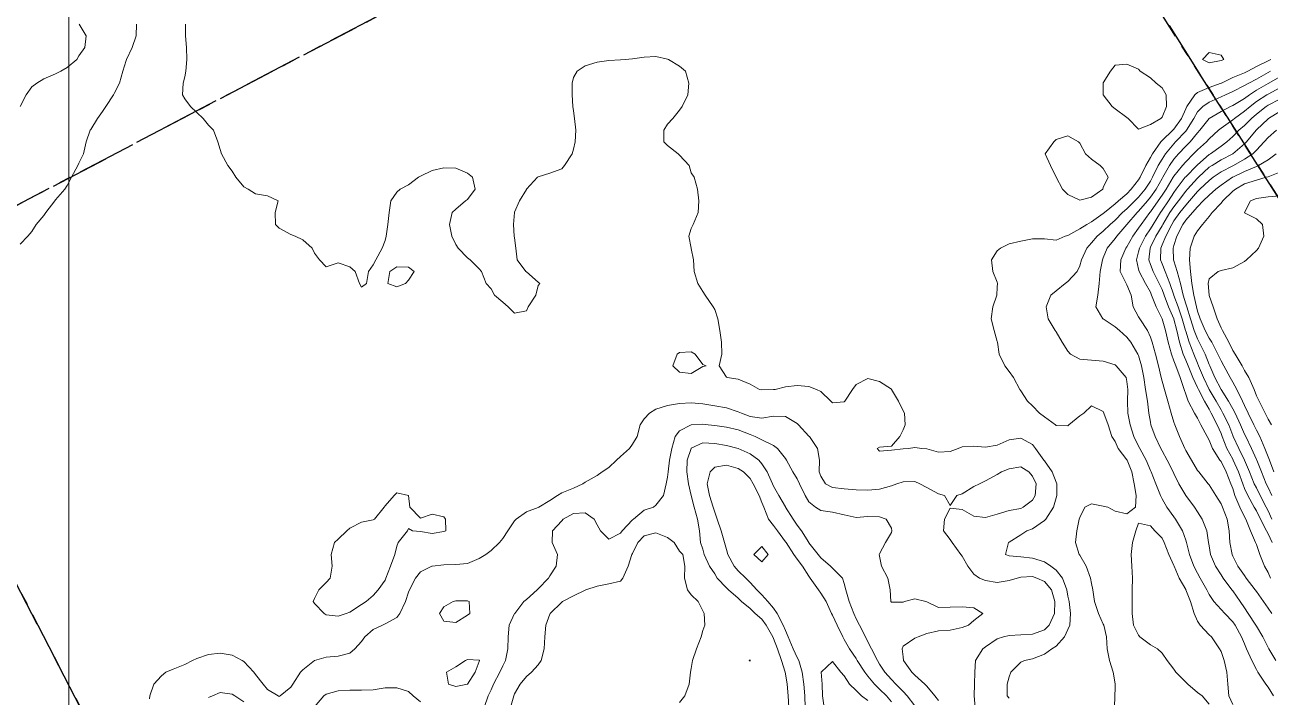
# Model space of a CAD drawing. Header units: centimetres. Extents: x 0 to 642158, y -847 to 649707.
# Drawn here: x 617365 to 617417.8, y 620712.2 to 620740.7 of the extents above; entities that cross this region are included whole.
import ezdxf

# ---------------------------------------------------------------- set-up
doc = ezdxf.new("R2010")
doc.units = ezdxf.units.CM
doc.header["$MEASUREMENT"] = 0
doc.linetypes.add('CENTERX2', pattern=[4, 2.5, -0.5, 0.5, -0.5])
doc.layers.add('MEV_grille', color=254, linetype='Continuous', lineweight=9)
doc.layers.add('WAL_topographie 0.5', color=253, linetype='Continuous', lineweight=20)
doc.layers.add('SPW_parcellaire cadastral', color=7, linetype='CENTERX2', lineweight=25, true_color=0xff0542)

# ---------------------------------------------------------------- blocks, each defined once
blk = doc.blocks.new('*U112')
at = {"layer": 'MEV_grille', "transparency": 33554687}
blk.add_lwpolyline([(0, 1825.476), (0, -1825.476)], dxfattribs=at)
blk = doc.blocks.new('*U113')
at = {"layer": 'MEV_grille', "color": 0, "linetype": 'ByBlock', "lineweight": -2, "transparency": 16777216}
blk.add_blockref('*U112', (2000, 0), dxfattribs=at)

msp = doc.modelspace()

# ---------------------------------------------------------------- linework, layer by layer
at = {"layer": 'SPW_parcellaire cadastral'}
for points in [[(617454.845, 620780.014), (617404.956, 620754.186), (617359.081, 620730.17), (617336.661, 620771.212), (617310.193, 620758.188), (617304.386, 620763.201), (617294.476, 620769.289), (617288.255, 620775.589), (617250.741, 620849.649), (617325.082, 620885.743), (617338.539, 620892.37), (617355.187, 620858.56), (617359.626, 620860.746), (617369.519, 620865.618), (617374.129, 620867.888), (617378.983, 620870.401), (617456.064, 620908.347)], [(617230.744, 620712.405), (617238.37, 620716.158), (617240.745, 620724.014), (617272.508, 620739.643), (617282.123, 620767.668), (617243.448, 620846.11), (617250.741, 620849.649), (617288.255, 620775.589), (617294.476, 620769.289), (617304.386, 620763.201), (617310.193, 620758.188), (617336.661, 620771.212), (617359.081, 620730.17), (617357.925, 620729.905), (617383.852, 620679.762), (617287.666, 620632.245), (617278.015, 620641.677), (617259.392, 620657.765), (617254.096, 620663.041), (617248.455, 620670.977), (617243.126, 620681.472), (617230.744, 620712.405)], [(617404.956, 620754.186), (617454.845, 620780.014), (617546.487, 620840.855), (617597.653, 620762.022), (617447.371, 620685.97), (617443.362, 620692.406), (617418.115, 620733.491), (617404.956, 620754.186)], [(617404.956, 620754.186), (617418.115, 620733.491), (617443.362, 620692.406), (617447.371, 620685.97), (617394.811, 620658.271), (617393.447, 620660.945), (617383.852, 620679.762), (617357.925, 620729.905), (617359.081, 620730.17), (617404.956, 620754.186)]]:
    msp.add_lwpolyline(points, dxfattribs=at)
at = {"layer": 'WAL_topographie 0.5'}
for points in [[(617369.697, 620740.75), (617369.675, 620740.25), (617369.505, 620739.75), (617369.268, 620739.25), (617369.25, 620739.199), (617369.111, 620738.75), (617368.967, 620738.25), (617368.75, 620737.806), (617368.718, 620737.75), (617368.394, 620737.25), (617368.25, 620737.035), (617368.033, 620736.75), (617367.75, 620736.28), (617367.728, 620736.25), (617367.552, 620735.75), (617367.435, 620735.25), (617367.25, 620734.845), (617367.203, 620734.75), (617366.934, 620734.25), (617366.75, 620733.906), (617366.649, 620733.75), (617366.25, 620733.292), (617366.223, 620733.25), (617365.841, 620732.75), (617365.75, 620732.635), (617365.427, 620732.25), (617365.25, 620731.944), (617365.078, 620731.75), (617364.75, 620731.411)], [(617367.263, 620740.75), (617367.554, 620740.25), (617367.492, 620739.75), (617367.25, 620739.396), (617367.153, 620739.25), (617366.75, 620738.907), (617366.485, 620738.75), (617366.25, 620738.645), (617365.75, 620738.432), (617365.464, 620738.25), (617365.25, 620738.09), (617365, 620737.75), (617364.756, 620737.25)], [(617371.767, 620740.75), (617371.771, 620740.25), (617371.815, 620739.75), (617371.832, 620739.25), (617371.794, 620738.75), (617371.75, 620738.509), (617371.675, 620738.25), (617371.642, 620737.75), (617371.75, 620737.577), (617371.98, 620737.25), (617372.25, 620736.997), (617372.529, 620736.75), (617372.75, 620736.468), (617372.957, 620736.25), (617373.152, 620735.75), (617373.25, 620735.425), (617373.304, 620735.25), (617373.571, 620734.75), (617373.75, 620734.509), (617373.908, 620734.25), (617374.25, 620733.844), (617374.433, 620733.75), (617374.75, 620733.544), (617375.25, 620733.458), (617375.713, 620733.25), (617375.587, 620732.75), (617375.598, 620732.25), (617375.75, 620732.091), (617376.25, 620731.823), (617376.425, 620731.75), (617376.75, 620731.602), (617377.147, 620731.25), (617377.25, 620731.028), (617377.458, 620730.75), (617377.75, 620730.458), (617378.25, 620730.615), (617378.75, 620730.458), (617378.977, 620730.25), (617379.162, 620729.75), (617379.25, 620729.592), (617379.464, 620729.75), (617379.55, 620730.25), (617379.75, 620730.536), (617379.85, 620730.75), (617380.122, 620731.25), (617380.25, 620731.573), (617380.289, 620731.75), (617380.372, 620732.25), (617380.419, 620732.75), (617380.496, 620733.25), (617380.75, 620733.622), (617380.893, 620733.75), (617381.25, 620733.934), (617381.672, 620734.25), (617381.75, 620734.3), (617382.25, 620734.536), (617382.75, 620734.652), (617383.25, 620734.633), (617383.75, 620734.424), (617383.962, 620734.25), (617384.078, 620733.75), (617383.75, 620733.308), (617383.669, 620733.25), (617383.25, 620732.899), (617383.105, 620732.75), (617382.981, 620732.25), (617383.079, 620731.75), (617383.25, 620731.397), (617383.35, 620731.25), (617383.75, 620730.833), (617383.861, 620730.75), (617384.25, 620730.361), (617384.337, 620730.25), (617384.547, 620729.75), (617384.75, 620729.516), (617384.902, 620729.25), (617385.25, 620728.95), (617385.482, 620728.75), (617385.75, 620728.487), (617386.25, 620728.579), (617386.33, 620728.75), (617386.649, 620729.25), (617386.75, 620729.655), (617386.815, 620729.75), (617386.75, 620729.794), (617386.25, 620730.234), (617386.226, 620730.25), (617385.865, 620730.75), (617385.805, 620731.25), (617385.75, 620731.679), (617385.738, 620731.75), (617385.7, 620732.25), (617385.74, 620732.75), (617385.75, 620732.767), (617385.963, 620733.25), (617386.25, 620733.726), (617386.262, 620733.75), (617386.724, 620734.25), (617386.75, 620734.275), (617387.25, 620734.419), (617387.75, 620734.603), (617387.87, 620734.75), (617388.193, 620735.25), (617388.25, 620735.444), (617388.319, 620735.75), (617388.344, 620736.25), (617388.291, 620736.75), (617388.25, 620737.066), (617388.225, 620737.25), (617388.201, 620737.75), (617388.199, 620738.25), (617388.25, 620738.479), (617388.403, 620738.75), (617388.75, 620738.981), (617389.25, 620739.13), (617389.75, 620739.208), (617390.25, 620739.236), (617390.45, 620739.25), (617390.75, 620739.273), (617391.25, 620739.347), (617391.75, 620739.374), (617392.25, 620739.263), (617392.281, 620739.25), (617392.75, 620738.971), (617393.002, 620738.75), (617393.147, 620738.25), (617393.104, 620737.75), (617392.868, 620737.25), (617392.75, 620737.103), (617392.472, 620736.75), (617392.25, 620736.497), (617392.091, 620736.25), (617392.089, 620735.75), (617392.25, 620735.604), (617392.691, 620735.25), (617392.75, 620735.189), (617393.158, 620734.75), (617393.25, 620734.441), (617393.37, 620734.25), (617393.524, 620733.75), (617393.577, 620733.25), (617393.541, 620732.75), (617393.332, 620732.25), (617393.25, 620732.083), (617393.152, 620731.75), (617393.247, 620731.25), (617393.25, 620731.224), (617393.351, 620730.75), (617393.369, 620730.25), (617393.525, 620729.75), (617393.75, 620729.412), (617393.848, 620729.25), (617394.183, 620728.75), (617394.25, 620728.647), (617394.384, 620728.25), (617394.469, 620727.75), (617394.536, 620727.25), (617394.545, 620726.75), (617394.436, 620726.25), (617394.75, 620725.772), (617394.776, 620725.75), (617395.25, 620725.68), (617395.75, 620725.477), (617396.15, 620725.25), (617396.25, 620725.229), (617396.75, 620725.242), (617396.814, 620725.25), (617397.25, 620725.354), (617397.75, 620725.414), (617398.25, 620725.37), (617398.566, 620725.25), (617398.75, 620725.161), (617399.183, 620724.75), (617399.25, 620724.681), (617399.75, 620724.719), (617399.767, 620724.75), (617400.097, 620725.25), (617400.25, 620725.458), (617400.75, 620725.718), (617401.25, 620725.587), (617401.75, 620725.256), (617401.754, 620725.25), (617402.058, 620724.75), (617402.25, 620724.349), (617402.302, 620724.25), (617402.342, 620723.75), (617402.25, 620723.537), (617402.103, 620723.25), (617401.75, 620722.844), (617401.25, 620722.795), (617401.144, 620722.75), (617401.25, 620722.635), (617401.75, 620722.677), (617402.25, 620722.736), (617402.477, 620722.75), (617402.75, 620722.791), (617403.05, 620722.75), (617403.25, 620722.737), (617403.75, 620722.582), (617404.25, 620722.617), (617404.587, 620722.75), (617404.75, 620722.81), (617405.25, 620722.847), (617405.75, 620722.808), (617406.25, 620722.889), (617406.75, 620723.113), (617407.25, 620723.183), (617407.75, 620722.92), (617407.872, 620722.75), (617408.227, 620722.25), (617408.25, 620722.221), (617408.586, 620721.75), (617408.75, 620721.323), (617408.783, 620721.25), (617408.781, 620720.75), (617408.75, 620720.645), (617408.636, 620720.25), (617408.308, 620719.75), (617408.25, 620719.683), (617407.75, 620719.342), (617407.498, 620719.25), (617407.25, 620719.086), (617406.75, 620718.764), (617406.726, 620718.75), (617406.602, 620718.25), (617406.75, 620718.196), (617407.25, 620718.147), (617407.75, 620718.091), (617408.25, 620717.943), (617408.519, 620717.75), (617408.75, 620717.589), (617409.013, 620717.25), (617409.201, 620716.75), (617409.25, 620716.481), (617409.301, 620716.25), (617409.362, 620715.75), (617409.324, 620715.25), (617409.25, 620715.067), (617409.105, 620714.75), (617408.75, 620714.364), (617408.565, 620714.25), (617408.25, 620714.019), (617407.75, 620713.827), (617407.398, 620713.75), (617407.25, 620713.674), (617406.823, 620713.25), (617406.75, 620713.059), (617406.664, 620712.75), (617406.672, 620712.25), (617406.75, 620712.154)], [(617417.87, 620739.25), (617417.75, 620739.195), (617417.25, 620738.954), (617416.883, 620738.75), (617416.75, 620738.686), (617416.25, 620738.481), (617415.764, 620738.25), (617415.75, 620738.243), (617415.25, 620738.057), (617414.75, 620737.845), (617414.643, 620737.75), (617414.293, 620737.25), (617414.25, 620737.161), (617414.065, 620736.75), (617413.75, 620736.298), (617413.702, 620736.25), (617413.25, 620735.812), (617413.187, 620735.75), (617412.834, 620735.25), (617412.75, 620735.086), (617412.553, 620734.75), (617412.317, 620734.25), (617412.25, 620734.142), (617411.941, 620733.75), (617411.75, 620733.555), (617411.402, 620733.25), (617411.25, 620733.121), (617410.797, 620732.75), (617410.75, 620732.708), (617410.25, 620732.356), (617410.046, 620732.25), (617409.75, 620732.064), (617409.25, 620731.781), (617409.133, 620731.75), (617408.75, 620731.586), (617408.25, 620731.635), (617407.75, 620731.646), (617407.25, 620731.545), (617406.75, 620731.424), (617406.386, 620731.25), (617406.25, 620731.125), (617406.005, 620730.75), (617406.056, 620730.25), (617406.25, 620729.794), (617406.259, 620729.75), (617406.25, 620729.583), (617406.227, 620729.25), (617406.059, 620728.75), (617405.989, 620728.25), (617406.118, 620727.75), (617406.25, 620727.278), (617406.255, 620727.25), (617406.333, 620726.75), (617406.574, 620726.25), (617406.75, 620726.014), (617406.935, 620725.75), (617407.208, 620725.25), (617407.25, 620725.185), (617407.531, 620724.75), (617407.75, 620724.561), (617408.047, 620724.25), (617408.25, 620724.094), (617408.714, 620723.75), (617408.75, 620723.714), (617409.25, 620723.706), (617409.287, 620723.75), (617409.75, 620724.135), (617409.929, 620724.25), (617410.25, 620724.552), (617410.75, 620724.318), (617410.769, 620724.25), (617410.954, 620723.75), (617411.115, 620723.25), (617411.25, 620723.041), (617411.375, 620722.75), (617411.75, 620722.269), (617411.761, 620722.25), (617411.961, 620721.75), (617412.068, 620721.25), (617412.146, 620720.75), (617412.121, 620720.25), (617411.75, 620719.966), (617411.25, 620720.085), (617410.948, 620720.25), (617410.75, 620720.294), (617410.25, 620720.395), (617409.973, 620720.25), (617409.75, 620719.821), (617409.732, 620719.75), (617409.628, 620719.25), (617409.571, 620718.75), (617409.732, 620718.25), (617409.75, 620718.217), (617410.023, 620717.75), (617410.212, 620717.25), (617410.25, 620717.021), (617410.312, 620716.75), (617410.377, 620716.25), (617410.541, 620715.75), (617410.75, 620715.291), (617410.769, 620715.25), (617410.892, 620714.75), (617410.916, 620714.25), (617411.018, 620713.75), (617411.17, 620713.25), (617411.25, 620712.764), (617411.253, 620712.75), (617411.25, 620712.583), (617411.245, 620712.25), (617411.22, 620711.75)], [(617415.868, 620739.25), (617415.75, 620739.199), (617415.25, 620739.101), (617414.962, 620739.25), (617415.25, 620739.546), (617415.75, 620739.431), (617415.868, 620739.25)], [(617417.849, 620738.75), (617417.75, 620738.696), (617417.25, 620738.42), (617416.932, 620738.25), (617416.75, 620738.142), (617416.25, 620737.891), (617415.937, 620737.75), (617415.75, 620737.663), (617415.25, 620737.433), (617414.982, 620737.25), (617414.75, 620737.025), (617414.592, 620736.75), (617414.285, 620736.25), (617414.25, 620736.208), (617413.822, 620735.75), (617413.75, 620735.675), (617413.396, 620735.25), (617413.25, 620735.025), (617413.087, 620734.75), (617412.839, 620734.25), (617412.75, 620734.089), (617412.531, 620733.75), (617412.25, 620733.41), (617412.092, 620733.25), (617411.75, 620732.915), (617411.559, 620732.75), (617411.25, 620732.434), (617411.048, 620732.25), (617410.75, 620731.964), (617410.485, 620731.75), (617410.25, 620731.473), (617410.047, 620731.25), (617409.831, 620730.75), (617409.75, 620730.498), (617409.635, 620730.25), (617409.25, 620729.831), (617409.133, 620729.75), (617408.75, 620729.44), (617408.523, 620729.25), (617408.331, 620728.75), (617408.412, 620728.25), (617408.711, 620727.75), (617408.75, 620727.694), (617409.003, 620727.25), (617409.25, 620726.872), (617409.359, 620726.75), (617409.75, 620726.536), (617410.25, 620726.495), (617410.75, 620726.448), (617411.25, 620726.292), (617411.303, 620726.25), (617411.717, 620725.75), (617411.75, 620725.581), (617411.787, 620725.25), (617411.774, 620724.75), (617411.79, 620724.25), (617411.891, 620723.75), (617412.044, 620723.25), (617412.25, 620722.84), (617412.299, 620722.75), (617412.57, 620722.25), (617412.75, 620721.807), (617412.777, 620721.75), (617412.981, 620721.25), (617413.175, 620720.75), (617413.25, 620720.605), (617413.454, 620720.25), (617413.75, 620719.848), (617413.821, 620719.75), (617414.112, 620719.25), (617414.25, 620718.849), (617414.285, 620718.75), (617414.416, 620718.25), (617414.597, 620717.75), (617414.75, 620717.451), (617414.866, 620717.25), (617415.154, 620716.75), (617415.25, 620716.545), (617415.439, 620716.25), (617415.75, 620715.916), (617415.906, 620715.75), (617416.25, 620715.398), (617416.352, 620715.25), (617416.623, 620714.75), (617416.75, 620714.456), (617416.838, 620714.25), (617417.057, 620713.75), (617417.25, 620713.376), (617417.318, 620713.25), (617417.647, 620712.75), (617417.75, 620712.622), (617417.981, 620712.25)], [(617413.199, 620736.75), (617412.75, 620736.495), (617412.25, 620736.295), (617411.8, 620736.75), (617411.75, 620736.789), (617411.25, 620737.159), (617411.121, 620737.25), (617410.75, 620737.75), (617410.75, 620737.75), (617410.748, 620738.25), (617410.75, 620738.26), (617411.06, 620738.75), (617411.25, 620739.004), (617411.75, 620739.048), (617412.25, 620738.842), (617412.32, 620738.75), (617412.75, 620738.467), (617412.993, 620738.25), (617413.25, 620738.051), (617413.422, 620737.75), (617413.432, 620737.25), (617413.25, 620736.802), (617413.199, 620736.75)], [(617418.25, 620738.509), (617417.778, 620738.25), (617417.75, 620738.235), (617417.25, 620737.941), (617416.953, 620737.75), (617416.75, 620737.598), (617416.25, 620737.292), (617416.159, 620737.25), (617415.75, 620737.048), (617415.25, 620736.751), (617415.249, 620736.75), (617414.852, 620736.25), (617414.75, 620736.136), (617414.436, 620735.75), (617414.25, 620735.564), (617413.951, 620735.25), (617413.75, 620735.016), (617413.568, 620734.75), (617413.276, 620734.25), (617413.25, 620734.205), (617412.994, 620733.75), (617412.75, 620733.402), (617412.624, 620733.25), (617412.25, 620732.811), (617412.188, 620732.75), (617411.75, 620732.253), (617411.747, 620732.25), (617411.321, 620731.75), (617411.25, 620731.654), (617410.919, 620731.25), (617410.75, 620730.835), (617410.715, 620730.75), (617410.619, 620730.25), (617410.571, 620729.75), (617410.522, 620729.25), (617410.438, 620728.75), (617410.73, 620728.25), (617410.75, 620728.239), (617411.25, 620727.912), (617411.434, 620727.75), (617411.75, 620727.465), (617411.918, 620727.25), (617412.22, 620726.75), (617412.25, 620726.684), (617412.378, 620726.25), (617412.466, 620725.75), (617412.545, 620725.25), (617412.622, 620724.75), (617412.682, 620724.25), (617412.75, 620723.864), (617412.771, 620723.75), (617412.957, 620723.25), (617413.197, 620722.75), (617413.25, 620722.651), (617413.463, 620722.25), (617413.72, 620721.75), (617413.75, 620721.682), (617413.956, 620721.25), (617414.249, 620720.75), (617414.25, 620720.748), (617414.622, 620720.25), (617414.75, 620720.055), (617414.955, 620719.75), (617415.152, 620719.25), (617415.225, 620718.75), (617415.25, 620718.613), (617415.309, 620718.25), (617415.511, 620717.75), (617415.75, 620717.381), (617415.837, 620717.25), (617416.216, 620716.75), (617416.25, 620716.707), (617416.57, 620716.25), (617416.75, 620715.988), (617416.907, 620715.75), (617417.226, 620715.25), (617417.25, 620715.206), (617417.52, 620714.75), (617417.75, 620714.307), (617417.783, 620714.25), (617418.072, 620713.75)], [(617418.25, 620738.041), (617417.75, 620737.782), (617417.697, 620737.75), (617417.25, 620737.459), (617416.981, 620737.25), (617416.75, 620737.05), (617416.316, 620736.75), (617416.25, 620736.694), (617415.75, 620736.34), (617415.642, 620736.25), (617415.25, 620735.885), (617415.13, 620735.75), (617414.75, 620735.415), (617414.585, 620735.25), (617414.25, 620734.91), (617414.111, 620734.75), (617413.75, 620734.301), (617413.719, 620734.25), (617413.419, 620733.75), (617413.25, 620733.492), (617413.083, 620733.25), (617412.75, 620732.778), (617412.726, 620732.75), (617412.358, 620732.25), (617412.25, 620732.087), (617412.003, 620731.75), (617411.75, 620731.307), (617411.708, 620731.25), (617411.489, 620730.75), (617411.474, 620730.25), (617411.721, 620729.75), (617411.75, 620729.691), (617411.933, 620729.25), (617412.023, 620728.75), (617412.25, 620728.337), (617412.296, 620728.25), (617412.623, 620727.75), (617412.75, 620727.469), (617412.826, 620727.25), (617412.967, 620726.75), (617413.091, 620726.25), (617413.21, 620725.75), (617413.25, 620725.601), (617413.35, 620725.25), (617413.485, 620724.75), (617413.627, 620724.25), (617413.75, 620723.861), (617413.792, 620723.75), (617413.99, 620723.25), (617414.21, 620722.75), (617414.25, 620722.664), (617414.492, 620722.25), (617414.75, 620721.815), (617414.805, 620721.75), (617415.209, 620721.25), (617415.25, 620721.2), (617415.529, 620720.75), (617415.75, 620720.401), (617415.813, 620720.25), (617416.006, 620719.75), (617416.092, 620719.25), (617416.126, 620718.75), (617416.222, 620718.25), (617416.25, 620718.184), (617416.466, 620717.75), (617416.75, 620717.352), (617416.825, 620717.25), (617417.202, 620716.75), (617417.25, 620716.677), (617417.55, 620716.25), (617417.75, 620715.966), (617417.907, 620715.75)], [(617418.25, 620737.562), (617417.75, 620737.308), (617417.662, 620737.25), (617417.25, 620736.933), (617417.038, 620736.75), (617416.75, 620736.451), (617416.513, 620736.25), (617416.25, 620735.975), (617416.003, 620735.75), (617415.75, 620735.568), (617415.301, 620735.25), (617415.25, 620735.22), (617414.75, 620734.784), (617414.716, 620734.75), (617414.25, 620734.27), (617414.234, 620734.25), (617413.851, 620733.75), (617413.75, 620733.608), (617413.517, 620733.25), (617413.25, 620732.856), (617413.175, 620732.75), (617412.867, 620732.25), (617412.75, 620732.057), (617412.536, 620731.75), (617412.283, 620731.25), (617412.25, 620731.083), (617412.16, 620730.75), (617412.25, 620730.353), (617412.273, 620730.25), (617412.548, 620729.75), (617412.75, 620729.376), (617412.804, 620729.25), (617412.995, 620728.75), (617413.248, 620728.25), (617413.25, 620728.245), (617413.391, 620727.75), (617413.503, 620727.25), (617413.64, 620726.75), (617413.75, 620726.467), (617413.824, 620726.25), (617414.008, 620725.75), (617414.18, 620725.25), (617414.25, 620725.045), (617414.357, 620724.75), (617414.621, 620724.25), (617414.75, 620724.034), (617414.891, 620723.75), (617415.168, 620723.25), (617415.25, 620723.105), (617415.385, 620722.75), (617415.704, 620722.25), (617415.75, 620722.188), (617415.963, 620721.75), (617416.17, 620721.25), (617416.25, 620721.045), (617416.342, 620720.75), (617416.556, 620720.25), (617416.75, 620719.846), (617416.798, 620719.75), (617417.005, 620719.25), (617417.218, 620718.75), (617417.25, 620718.671), (617417.392, 620718.25), (617417.603, 620717.75), (617417.75, 620717.489), (617417.847, 620717.25)], [(617418.25, 620737.039), (617417.768, 620736.75), (617417.75, 620736.736), (617417.25, 620736.264), (617417.237, 620736.25), (617416.837, 620735.75), (617416.75, 620735.664), (617416.253, 620735.25), (617416.25, 620735.248), (617415.75, 620734.986), (617415.367, 620734.75), (617415.25, 620734.674), (617414.789, 620734.25), (617414.75, 620734.213), (617414.324, 620733.75), (617414.25, 620733.663), (617413.949, 620733.25), (617413.75, 620732.992), (617413.581, 620732.75), (617413.281, 620732.25), (617413.25, 620732.193), (617412.983, 620731.75), (617412.75, 620731.281), (617412.734, 620731.25), (617412.678, 620730.75), (617412.75, 620730.551), (617412.864, 620730.25), (617413.126, 620729.75), (617413.25, 620729.485), (617413.336, 620729.25), (617413.525, 620728.75), (617413.746, 620728.25), (617413.75, 620728.237), (617413.873, 620727.75), (617413.983, 620727.25), (617414.139, 620726.75), (617414.25, 620726.498), (617414.353, 620726.25), (617414.552, 620725.75), (617414.75, 620725.333), (617414.788, 620725.25), (617415.052, 620724.75), (617415.25, 620724.412), (617415.335, 620724.25), (617415.583, 620723.75), (617415.75, 620723.383), (617415.801, 620723.25), (617416, 620722.75), (617416.25, 620722.289), (617416.27, 620722.25), (617416.489, 620721.75), (617416.67, 620721.25), (617416.75, 620721.054), (617416.887, 620720.75), (617417.162, 620720.25), (617417.25, 620720.098), (617417.426, 620719.75), (617417.686, 620719.25), (617417.75, 620719.129), (617417.916, 620718.75)], [(617410.724, 620733.75), (617410.25, 620733.414), (617409.75, 620733.28), (617409.25, 620733.516), (617409.021, 620733.75), (617408.75, 620734.25), (617408.75, 620734.25), (617408.509, 620734.75), (617408.275, 620735.25), (617408.648, 620735.75), (617408.75, 620735.85), (617409.25, 620736.011), (617409.7, 620735.75), (617409.75, 620735.703), (617409.994, 620735.25), (617410.25, 620735.017), (617410.617, 620734.75), (617410.75, 620734.619), (617410.964, 620734.25), (617410.75, 620733.821), (617410.724, 620733.75)], [(617418.103, 620736.25), (617417.75, 620735.937), (617417.589, 620735.75), (617417.25, 620735.398), (617417.099, 620735.25), (617416.75, 620735.023), (617416.283, 620734.75), (617416.25, 620734.733), (617415.75, 620734.476), (617415.417, 620734.25), (617415.25, 620734.119), (617414.857, 620733.75), (617414.75, 620733.646), (617414.413, 620733.25), (617414.25, 620733.067), (617414.006, 620732.75), (617413.75, 620732.404), (617413.655, 620732.25), (617413.405, 620731.75), (617413.25, 620731.387), (617413.188, 620731.25), (617413.179, 620730.75), (617413.25, 620730.575), (617413.382, 620730.25), (617413.583, 620729.75), (617413.744, 620729.25), (617413.75, 620729.236), (617413.924, 620728.75), (617414.098, 620728.25), (617414.241, 620727.75), (617414.25, 620727.718), (617414.395, 620727.25), (617414.59, 620726.75), (617414.75, 620726.362), (617414.799, 620726.25), (617415, 620725.75), (617415.247, 620725.25), (617415.25, 620725.245), (617415.549, 620724.75), (617415.75, 620724.385), (617415.831, 620724.25), (617416.079, 620723.75), (617416.25, 620723.302), (617416.272, 620723.25), (617416.51, 620722.75), (617416.75, 620722.254), (617416.752, 620722.25), (617416.965, 620721.75), (617417.164, 620721.25), (617417.25, 620721.071), (617417.408, 620720.75), (617417.672, 620720.25), (617417.75, 620720.1), (617417.907, 620719.75)], [(617418.099, 620735.25), (617417.75, 620734.991), (617417.337, 620734.75), (617417.25, 620734.715), (617416.75, 620734.502), (617416.25, 620734.261), (617416.231, 620734.25), (617415.75, 620733.917), (617415.536, 620733.75), (617415.25, 620733.494), (617414.997, 620733.25), (617414.75, 620732.997), (617414.534, 620732.75), (617414.25, 620732.43), (617414.123, 620732.25), (617413.87, 620731.75), (617413.75, 620731.358), (617413.72, 620731.25), (617413.737, 620730.75), (617413.75, 620730.709), (617413.89, 620730.25), (617414.026, 620729.75), (617414.142, 620729.25), (617414.25, 620728.885), (617414.292, 620728.75), (617414.458, 620728.25), (617414.616, 620727.75), (617414.75, 620727.397), (617414.826, 620727.25), (617415.074, 620726.75), (617415.25, 620726.304), (617415.275, 620726.25), (617415.492, 620725.75), (617415.75, 620725.253), (617415.752, 620725.25), (617416.072, 620724.75), (617416.25, 620724.428), (617416.344, 620724.25), (617416.579, 620723.75), (617416.75, 620723.347), (617416.797, 620723.25), (617417.04, 620722.75), (617417.25, 620722.282), (617417.264, 620722.25), (617417.47, 620721.75), (617417.673, 620721.25), (617417.75, 620721.091), (617417.905, 620720.75)], [(617418.25, 620734.472), (617417.75, 620734.274), (617417.669, 620734.25), (617417.25, 620734.135), (617416.75, 620733.969), (617416.358, 620733.75), (617416.25, 620733.657), (617415.825, 620733.25), (617415.75, 620733.155), (617415.372, 620732.75), (617415.25, 620732.591), (617414.962, 620732.25), (617414.75, 620731.973), (617414.611, 620731.75), (617414.439, 620731.25), (617414.409, 620730.75), (617414.451, 620730.25), (617414.507, 620729.75), (617414.59, 620729.25), (617414.704, 620728.75), (617414.75, 620728.572), (617414.863, 620728.25), (617415.081, 620727.75), (617415.25, 620727.42), (617415.354, 620727.25), (617415.62, 620726.75), (617415.75, 620726.469), (617415.872, 620726.25), (617416.138, 620725.75), (617416.25, 620725.554), (617416.415, 620725.25), (617416.662, 620724.75), (617416.75, 620724.565), (617416.899, 620724.25), (617417.142, 620723.75), (617417.25, 620723.525), (617417.394, 620723.25), (617417.608, 620722.75), (617417.75, 620722.39), (617417.811, 620722.25), (617417.996, 620721.75)], [(617418.25, 620733.457), (617417.75, 620733.426), (617417.25, 620733.357), (617416.995, 620733.25), (617416.75, 620732.756), (617416.748, 620732.75), (617416.75, 620732.746), (617417.25, 620732.488), (617417.508, 620732.25), (617417.562, 620731.75), (617417.34, 620731.25), (617417.25, 620731.145), (617416.836, 620730.75), (617416.75, 620730.683), (617416.25, 620730.405), (617415.75, 620730.293), (617415.634, 620730.25), (617415.25, 620729.949), (617415.21, 620729.75), (617415.248, 620729.25), (617415.25, 620729.239), (617415.418, 620728.75), (617415.586, 620728.25), (617415.75, 620727.861), (617415.81, 620727.75), (617416.085, 620727.25), (617416.25, 620726.907), (617416.352, 620726.75), (617416.648, 620726.25), (617416.75, 620726.05), (617416.937, 620725.75), (617417.153, 620725.25), (617417.25, 620724.974), (617417.369, 620724.75), (617417.623, 620724.25), (617417.75, 620723.988), (617417.899, 620723.75)], [(617380.75, 620729.61), (617381.115, 620729.75), (617381.25, 620729.885), (617381.482, 620730.25), (617381.25, 620730.444), (617380.75, 620730.456), (617380.453, 620730.25), (617380.37, 620729.75), (617380.75, 620729.61)], [(617393.75, 620726.218), (617393.889, 620726.25), (617393.75, 620726.308), (617393.417, 620726.75), (617393.25, 620726.85), (617392.75, 620726.822), (617392.652, 620726.75), (617392.468, 620726.25), (617392.75, 620725.976), (617393.25, 620725.926), (617393.75, 620726.218)], [(617370.25, 620712.125), (617370.257, 620712.25), (617370.429, 620712.75), (617370.75, 620713.099), (617370.944, 620713.25), (617371.25, 620713.388), (617371.75, 620713.584), (617372.077, 620713.75), (617372.25, 620713.83), (617372.75, 620714.011), (617373.25, 620714.066), (617373.75, 620713.98), (617374.173, 620713.75), (617374.25, 620713.704), (617374.679, 620713.25), (617374.75, 620713.16), (617375.069, 620712.75), (617375.25, 620712.523), (617375.703, 620712.25), (617375.75, 620712.219), (617375.796, 620712.25), (617376.25, 620712.617), (617376.328, 620712.75), (617376.657, 620713.25), (617376.75, 620713.358), (617377.25, 620713.748), (617377.255, 620713.75), (617377.75, 620713.892), (617378.25, 620713.936), (617378.75, 620714.061), (617378.966, 620714.25), (617379.25, 620714.556), (617379.395, 620714.75), (617379.75, 620715.063), (617380.143, 620715.25), (617380.25, 620715.303), (617380.75, 620715.576), (617380.875, 620715.75), (617381.111, 620716.25), (617381.25, 620716.654), (617381.287, 620716.75), (617381.541, 620717.25), (617381.75, 620717.51), (617382.234, 620717.75), (617382.25, 620717.755), (617382.75, 620717.816), (617383.25, 620717.818), (617383.75, 620717.861), (617384.25, 620718.075), (617384.535, 620718.25), (617384.75, 620718.422), (617385.106, 620718.75), (617385.25, 620718.927), (617385.458, 620719.25), (617385.75, 620719.681), (617385.816, 620719.75), (617386.25, 620720.052), (617386.75, 620720.235), (617386.776, 620720.25), (617387.25, 620720.545), (617387.569, 620720.75), (617387.75, 620720.866), (617388.25, 620721.068), (617388.651, 620721.25), (617388.75, 620721.312), (617389.25, 620721.605), (617389.469, 620721.75), (617389.75, 620721.945), (617390.078, 620722.25), (617390.25, 620722.412), (617390.63, 620722.75), (617390.75, 620722.93), (617390.952, 620723.25), (617391.08, 620723.75), (617391.25, 620724.002), (617391.477, 620724.25), (617391.75, 620724.419), (617392.25, 620724.572), (617392.75, 620724.651), (617393.25, 620724.687), (617393.75, 620724.641), (617394.25, 620724.56), (617394.75, 620724.473), (617395.25, 620724.307), (617395.38, 620724.25), (617395.75, 620724.108), (617396.25, 620724.034), (617396.75, 620724.11), (617397.25, 620724.097), (617397.75, 620723.802), (617397.808, 620723.75), (617398.25, 620723.274), (617398.272, 620723.25), (617398.607, 620722.75), (617398.699, 620722.25), (617398.69, 620721.75), (617398.75, 620721.577), (617398.951, 620721.25), (617399.25, 620721.087), (617399.75, 620721.027), (617400.25, 620720.992), (617400.75, 620720.975), (617401.25, 620721.018), (617401.75, 620721.164), (617401.989, 620721.25), (617402.25, 620721.334), (617402.75, 620721.338), (617402.966, 620721.25), (617403.25, 620721.092), (617403.75, 620720.823), (617404.011, 620720.75), (617404.25, 620720.327), (617404.525, 620720.75), (617404.75, 620720.823), (617405.25, 620721.129), (617405.492, 620721.25), (617405.75, 620721.374), (617406.25, 620721.637), (617406.424, 620721.75), (617406.75, 620721.885), (617407.25, 620721.971), (617407.593, 620721.75), (617407.75, 620721.574), (617407.895, 620721.25), (617407.863, 620720.75), (617407.75, 620720.55), (617407.352, 620720.25), (617407.25, 620720.206), (617406.75, 620720.111), (617406.25, 620719.961), (617405.75, 620719.812), (617405.25, 620719.874), (617404.75, 620720.159), (617404.25, 620720.219), (617404.011, 620719.75), (617403.961, 620719.25), (617404.25, 620718.889), (617404.338, 620718.75), (617404.705, 620718.25), (617404.75, 620718.175), (617405, 620717.75), (617405.25, 620717.414), (617405.486, 620717.25), (617405.75, 620717.144), (617406.25, 620717.057), (617406.75, 620717.14), (617407.095, 620717.25), (617407.25, 620717.293), (617407.75, 620717.312), (617407.933, 620717.25), (617408.25, 620717.107), (617408.546, 620716.75), (617408.693, 620716.25), (617408.677, 620715.75), (617408.449, 620715.25), (617408.25, 620715.054), (617407.75, 620714.875), (617407.25, 620714.837), (617406.75, 620714.806), (617406.515, 620714.75), (617406.25, 620714.665), (617405.75, 620714.333), (617405.635, 620714.25), (617405.319, 620713.75), (617405.3, 620713.25), (617405.286, 620712.75), (617405.27, 620712.25), (617405.306, 620711.75)], [(617384.458, 620711.75), (617384.631, 620712.25), (617384.75, 620712.508), (617384.852, 620712.75), (617385.121, 620713.25), (617385.25, 620713.523), (617385.37, 620713.75), (617385.469, 620714.25), (617385.474, 620714.75), (617385.522, 620715.25), (617385.75, 620715.743), (617385.753, 620715.75), (617386.145, 620716.25), (617386.25, 620716.341), (617386.707, 620716.75), (617386.75, 620716.793), (617387.192, 620717.25), (617387.25, 620717.344), (617387.518, 620717.75), (617387.572, 620718.25), (617387.344, 620718.75), (617387.361, 620719.25), (617387.75, 620719.681), (617387.815, 620719.75), (617388.25, 620719.98), (617388.75, 620720.019), (617389.122, 620719.75), (617389.25, 620719.507), (617389.404, 620719.25), (617389.75, 620718.898), (617390.25, 620719.155), (617390.324, 620719.25), (617390.75, 620719.717), (617390.798, 620719.75), (617391.25, 620720.133), (617391.642, 620720.25), (617391.75, 620720.344), (617392.069, 620720.75), (617392.193, 620721.25), (617392.25, 620721.524), (617392.265, 620721.75), (617392.329, 620722.25), (617392.421, 620722.75), (617392.574, 620723.25), (617392.75, 620723.495), (617393.25, 620723.75), (617393.25, 620723.75), (617393.75, 620723.777), (617393.967, 620723.75), (617394.25, 620723.717), (617394.75, 620723.648), (617395.25, 620723.532), (617395.75, 620723.334), (617395.968, 620723.25), (617396.25, 620723.117), (617396.75, 620722.875), (617396.919, 620722.75), (617397.25, 620722.323), (617397.291, 620722.25), (617397.569, 620721.75), (617397.75, 620721.458), (617397.851, 620721.25), (617398.092, 620720.75), (617398.25, 620720.482), (617398.529, 620720.25), (617398.75, 620720.113), (617399.25, 620720.048), (617399.75, 620719.926), (617400.25, 620719.821), (617400.75, 620719.863), (617401.25, 620719.851), (617401.531, 620719.75), (617401.75, 620719.359), (617401.776, 620719.25), (617401.75, 620719.186), (617401.505, 620718.75), (617401.25, 620718.278), (617401.238, 620718.25), (617401.25, 620718.175), (617401.327, 620717.75), (617401.599, 620717.25), (617401.705, 620716.75), (617401.731, 620716.25), (617401.75, 620716.221), (617402.25, 620716.231), (617402.303, 620716.25), (617402.75, 620716.364), (617403.209, 620716.25), (617403.25, 620716.236), (617403.75, 620716.006), (617404.25, 620716.007), (617404.75, 620716.025), (617405.25, 620715.989), (617405.628, 620715.75), (617405.25, 620715.441), (617405.029, 620715.25), (617404.75, 620715.144), (617404.25, 620715.04), (617403.75, 620715.004), (617403.25, 620714.894), (617402.893, 620714.75), (617402.75, 620714.705), (617402.25, 620714.36), (617402.208, 620714.25), (617402.25, 620713.901), (617402.269, 620713.75), (617402.622, 620713.25), (617402.75, 620713.13), (617403.171, 620712.75), (617403.25, 620712.658), (617403.596, 620712.25), (617403.75, 620712.05)], [(617397.389, 620711.75), (617397.369, 620712.25), (617397.324, 620712.75), (617397.25, 620713.186), (617397.237, 620713.25), (617397.078, 620713.75), (617396.909, 620714.25), (617396.75, 620714.683), (617396.718, 620714.75), (617396.429, 620715.25), (617396.25, 620715.498), (617395.971, 620715.75), (617395.75, 620715.953), (617395.389, 620716.25), (617395.25, 620716.4), (617394.839, 620716.75), (617394.75, 620716.829), (617394.359, 620717.25), (617394.25, 620717.425), (617394.026, 620717.75), (617393.806, 620718.25), (617393.75, 620718.48), (617393.643, 620718.75), (617393.598, 620719.25), (617393.512, 620719.75), (617393.382, 620720.25), (617393.25, 620720.746), (617393.249, 620720.75), (617393.136, 620721.25), (617393.066, 620721.75), (617393.072, 620722.25), (617393.241, 620722.75), (617393.25, 620722.762), (617393.75, 620722.982), (617394.25, 620722.95), (617394.75, 620722.874), (617395.25, 620722.75), (617395.25, 620722.75), (617395.75, 620722.522), (617396.121, 620722.25), (617396.25, 620722.098), (617396.478, 620721.75), (617396.7, 620721.25), (617396.75, 620721.142), (617396.978, 620720.75), (617397.25, 620720.268), (617397.261, 620720.25), (617397.586, 620719.75), (617397.75, 620719.491), (617397.927, 620719.25), (617398.242, 620718.75), (617398.25, 620718.738), (617398.637, 620718.25), (617398.75, 620718.105), (617399.165, 620717.75), (617399.25, 620717.668), (617399.672, 620717.25), (617399.75, 620717.011), (617399.812, 620716.75), (617399.954, 620716.25), (617400.151, 620715.75), (617400.25, 620715.524), (617400.39, 620715.25), (617400.647, 620714.75), (617400.75, 620714.546), (617400.906, 620714.25), (617401.156, 620713.75), (617401.25, 620713.6), (617401.476, 620713.25), (617401.75, 620712.944), (617401.933, 620712.75), (617402.25, 620712.429), (617402.427, 620712.25), (617402.75, 620711.825)], [(617398.094, 620711.75), (617398.069, 620712.25), (617398.032, 620712.75), (617397.963, 620713.25), (617397.814, 620713.75), (617397.75, 620713.877), (617397.584, 620714.25), (617397.37, 620714.75), (617397.25, 620715.028), (617397.158, 620715.25), (617396.9, 620715.75), (617396.75, 620715.971), (617396.509, 620716.25), (617396.25, 620716.53), (617396.043, 620716.75), (617395.75, 620717.063), (617395.563, 620717.25), (617395.25, 620717.553), (617395.07, 620717.75), (617394.807, 620718.25), (617394.75, 620718.455), (617394.667, 620718.75), (617394.522, 620719.25), (617394.349, 620719.75), (617394.25, 620720.043), (617394.183, 620720.25), (617394.022, 620720.75), (617393.931, 620721.25), (617394.048, 620721.75), (617394.25, 620721.946), (617394.75, 620722.031), (617395.25, 620721.9), (617395.475, 620721.75), (617395.75, 620721.472), (617395.883, 620721.25), (617396.136, 620720.75), (617396.25, 620720.454), (617396.328, 620720.25), (617396.535, 620719.75), (617396.75, 620719.473), (617396.91, 620719.25), (617397.25, 620718.792), (617397.278, 620718.75), (617397.609, 620718.25), (617397.75, 620718.053), (617397.979, 620717.75), (617398.25, 620717.322), (617398.304, 620717.25), (617398.656, 620716.75), (617398.75, 620716.609), (617398.978, 620716.25), (617399.213, 620715.75), (617399.25, 620715.681), (617399.451, 620715.25), (617399.688, 620714.75), (617399.75, 620714.639), (617399.973, 620714.25), (617400.25, 620713.838), (617400.303, 620713.75), (617400.617, 620713.25), (617400.75, 620713.081), (617401.03, 620712.75), (617401.25, 620712.541), (617401.545, 620712.25), (617401.75, 620711.997)], [(617378.25, 620715.627), (617378.596, 620715.75), (617378.75, 620715.805), (617379.25, 620716.127), (617379.447, 620716.25), (617379.75, 620716.515), (617379.956, 620716.75), (617380.25, 620717.164), (617380.287, 620717.25), (617380.486, 620717.75), (617380.665, 620718.25), (617380.75, 620718.6), (617380.804, 620718.75), (617381.204, 620719.25), (617381.25, 620719.345), (617381.416, 620719.25), (617381.75, 620719.222), (617382.25, 620719.138), (617382.75, 620719.219), (617382.827, 620719.25), (617382.821, 620719.75), (617382.75, 620719.85), (617382.25, 620719.964), (617381.75, 620719.785), (617381.295, 620720.25), (617381.25, 620720.75), (617381.25, 620720.75), (617380.75, 620720.863), (617380.628, 620720.75), (617380.25, 620720.313), (617380.212, 620720.25), (617379.795, 620719.75), (617379.75, 620719.717), (617379.25, 620719.625), (617378.75, 620719.36), (617378.621, 620719.25), (617378.25, 620718.905), (617378.095, 620718.75), (617377.966, 620718.25), (617377.995, 620717.75), (617377.915, 620717.25), (617377.75, 620717.055), (617377.442, 620716.75), (617377.25, 620716.383), (617377.202, 620716.25), (617377.25, 620716.165), (617377.66, 620715.75), (617377.75, 620715.695), (617378.25, 620715.627)], [(617415.25, 620711.896), (617414.946, 620712.25), (617414.75, 620712.389), (617414.343, 620712.75), (617414.25, 620712.837), (617413.837, 620713.25), (617413.75, 620713.384), (617413.468, 620713.75), (617413.25, 620714.065), (617413.056, 620714.25), (617412.75, 620714.415), (617412.307, 620714.75), (617412.25, 620714.829), (617412.034, 620715.25), (617411.983, 620715.75), (617411.982, 620716.25), (617411.982, 620716.75), (617411.989, 620717.25), (617411.957, 620717.75), (617411.934, 620718.25), (617411.986, 620718.75), (617412.129, 620719.25), (617412.25, 620719.583), (617412.75, 620719.462), (617412.933, 620719.25), (617413.25, 620718.939), (617413.334, 620718.75), (617413.529, 620718.25), (617413.75, 620717.782), (617413.762, 620717.75), (617413.974, 620717.25), (617414.25, 620716.766), (617414.259, 620716.75), (617414.456, 620716.25), (617414.605, 620715.75), (617414.75, 620715.419), (617414.865, 620715.25), (617415.25, 620714.837), (617415.339, 620714.75), (617415.688, 620714.25), (617415.75, 620714.13), (617415.884, 620713.75), (617415.997, 620713.25), (617416.041, 620712.75), (617416.087, 620712.25), (617416.25, 620711.882)], [(617385.574, 620711.75), (617385.713, 620712.25), (617385.75, 620712.336), (617385.979, 620712.75), (617386.25, 620713.069), (617386.463, 620713.25), (617386.75, 620713.573), (617386.878, 620713.75), (617387.001, 620714.25), (617387.033, 620714.75), (617387.072, 620715.25), (617387.25, 620715.718), (617387.266, 620715.75), (617387.75, 620716.226), (617387.779, 620716.25), (617388.25, 620716.497), (617388.75, 620716.74), (617388.774, 620716.75), (617389.25, 620716.905), (617389.75, 620716.999), (617390.25, 620717.121), (617390.352, 620717.25), (617390.571, 620717.75), (617390.726, 620718.25), (617390.75, 620718.291), (617390.977, 620718.75), (617391.25, 620719.039), (617391.75, 620719.171), (617392.25, 620718.962), (617392.525, 620718.75), (617392.75, 620718.393), (617392.897, 620718.25), (617392.98, 620717.75), (617392.963, 620717.25), (617393.099, 620716.75), (617393.25, 620716.542), (617393.541, 620716.25), (617393.75, 620715.859), (617393.8, 620715.75), (617393.823, 620715.25), (617393.75, 620715.03), (617393.679, 620714.75), (617393.473, 620714.25), (617393.309, 620713.75), (617393.25, 620713.406), (617393.224, 620713.25), (617393.166, 620712.75), (617392.973, 620712.25), (617392.75, 620711.969)], [(617396.514, 620718.25), (617396.25, 620717.933), (617395.908, 620718.25), (617396.25, 620718.589), (617396.514, 620718.25)], [(617383.842, 620715.75), (617383.75, 620715.669), (617383.25, 620715.367), (617382.75, 620715.419), (617382.565, 620715.75), (617382.75, 620716.034), (617383.139, 620716.25), (617383.25, 620716.276), (617383.75, 620716.286), (617383.825, 620716.25), (617383.842, 620715.75)], [(617383.75, 620712.743), (617383.756, 620712.75), (617384.071, 620713.25), (617384.25, 620713.715), (617384.258, 620713.75), (617384.25, 620713.77), (617383.75, 620713.799), (617383.661, 620713.75), (617383.25, 620713.481), (617382.859, 620713.25), (617382.937, 620712.75), (617383.25, 620712.643), (617383.75, 620712.743)], [(617395.75, 620713.729), (617395.759, 620713.75), (617395.75, 620713.779), (617395.718, 620713.75), (617395.75, 620713.729)], [(617398.895, 620711.75), (617398.829, 620712.25), (617398.808, 620712.75), (617398.775, 620713.25), (617399.25, 620713.715), (617399.6, 620713.25), (617399.75, 620713.096), (617399.974, 620712.75), (617400.25, 620712.473), (617400.483, 620712.25), (617400.75, 620712.048)], [(617372.75, 620712.183), (617372.92, 620712.25), (617373.25, 620712.399), (617373.75, 620712.328), (617373.863, 620712.25), (617374.25, 620711.991)], [(617377.25, 620711.791), (617377.653, 620712.25), (617377.75, 620712.329), (617378.25, 620712.466), (617378.75, 620712.488), (617379.25, 620712.489), (617379.75, 620712.513), (617380.25, 620712.586), (617380.75, 620712.595), (617381.25, 620712.437), (617381.447, 620712.25), (617381.75, 620711.996)]]:
    msp.add_lwpolyline(points, dxfattribs=at)

# ---------------------------------------------------------------- block references
at = {"layer": 'MEV_grille', "transparency": 33554687}
msp.add_blockref('*U113', (615366.814, 620593.644), dxfattribs=at)

doc.saveas('drawing.dxf')
